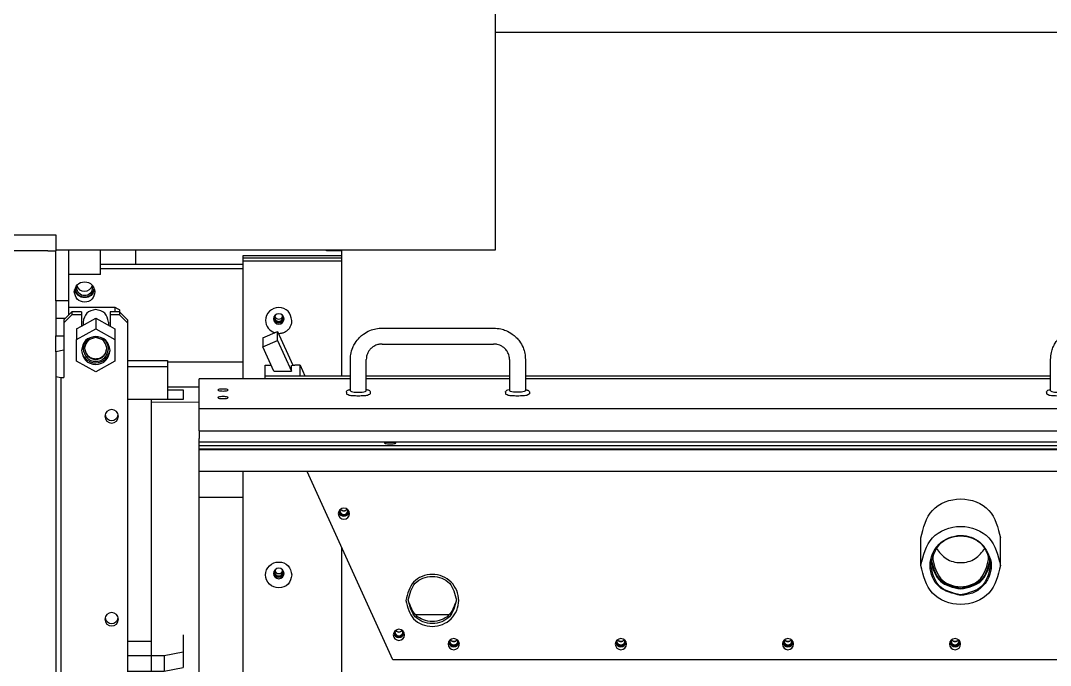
# Model space of a CAD drawing. Header units: millimetres. Extents: x -4653 to 8979, y -13943 to 4840.
# Drawn here: x 4737 to 5384, y 1644 to 2049 of the extents above; entities that cross this region are included whole.
import ezdxf

# ---------------------------------------------------------------- set-up
doc = ezdxf.new("R2010")
doc.units = ezdxf.units.MM

# ---------------------------------------------------------------- blocks, each defined once
blk = doc.blocks.new('LAMIERA_INOX_Sp_1__518', base_point=(4291.72, 1549.5))
at = {"color": 7, "linetype": 'Continuous'}
blk.add_line((4849.22, 1749.5), (4876.72, 1749.5), dxfattribs=at)
blk = doc.blocks.new('TUBO_ASPIRAZIONE_A_SECCO_INOX_P32539N__519', base_point=(4261.72, 1519.5))
blk.add_blockref('LAMIERA_INOX_Sp_1__518', (4291.72, 1549.5))
blk = doc.blocks.new('GR_ASPIRAZIONE_POLVERI__521', base_point=(4261.72, 1519.5))
blk.add_blockref('TUBO_ASPIRAZIONE_A_SECCO_INOX_P32539N__519', (4261.72, 1519.5))
blk = doc.blocks.new('STAFFA_SUPERIORE_SOSTEGNO_PIANALE_R0588N00', base_point=(4767.22, 1875.44))
at = {"color": 7, "linetype": 'Continuous'}
for p, q in [((4767.22, 1896.16), (4767.22, 1904.86)), ((4787.22, 1889.58), (4787.22, 1904.86)), ((4767.22, 1893.31), (4767.22, 1896.16)), ((4767.22, 1889.58), (4767.22, 1893.31)), ((4787.22, 1889.58), (4767.22, 1889.58))]:
    blk.add_line(p, q, dxfattribs=at)
for centre, radius, start, end in [((4777.22, 1881.44), 6, 183.48582, 270), ((4777.19, 1881.34), 5.1, 164.067, 177.05189), ((4777.22, 1881.6), 5.12, 180, 270), ((4777.22, 1884.12), 5.13, 195.60836, 270), ((4777.22, 1884.12), 5.12, 270, 344.39164), ((4777.22, 1881.6), 5.12, 270, 0), ((4777.22, 1881.44), 6, 270, 356.51418), ((4777.26, 1881.34), 5.1, 2.94811, 15.933)]:
    blk.add_arc(centre, radius, start, end, dxfattribs=at)
blk = doc.blocks.new('PIATTO_POLIZENE_100x10_L_565', base_point=(5488.72, 1343.26))
at = {"color": 7, "linetype": 'Continuous'}
for p, q in [((5511.72, 1899.88), (5488.72, 1899.88)), ((5511.72, 1897.98), (5488.72, 1897.98)), ((5488.72, 1343.26), (5513.34, 1343.26))]:
    blk.add_line(p, q, dxfattribs=at)
blk = doc.blocks.new('PIATTO_POLIZENE_100x10_L_565_1__524', base_point=(4876.72, 1343.26))
at = {"color": 7, "linetype": 'Continuous'}
for p, q in [((4876.72, 1899.88), (4876.72, 1897.98)), ((4938.72, 1899.88), (4876.72, 1899.88)), ((4876.72, 1897.98), (4876.72, 1824.03)), ((4938.72, 1897.98), (4876.72, 1897.98)), ((4876.72, 1765.77), (4876.72, 1482.66)), ((4876.72, 1424.41), (4876.72, 1345.15)), ((4876.72, 1345.15), (4876.72, 1343.26)), ((4876.72, 1343.26), (4938.72, 1343.26))]:
    blk.add_line(p, q, dxfattribs=at)
for centre, start, end in [((4899.22, 1861.62), 0, 180), ((4899.22, 1861.62), 180, 0), ((4899.22, 1862.57), 188.26943, 351.73057), ((4899.22, 1701.58), 0, 180), ((4899.22, 1702.53), 188.26943, 351.73057), ((4899.22, 1701.58), 180, 0), ((4899.22, 1541.55), 0, 180), ((4899.22, 1541.55), 180, 0), ((4899.22, 1542.5), 188.26943, 351.73057), ((4899.22, 1381.51), 0, 180), ((4899.22, 1381.51), 180, 0), ((4899.22, 1382.46), 188.26943, 351.73057)]:
    blk.add_arc(centre, 3.3, start, end, dxfattribs=at)
for points in [[(4907.52, 1860.67), (4905.09, 1866.43), (4899.22, 1868.82), (4893.35, 1866.43), (4890.92, 1860.67), (4892.55, 1855.83), (4896.68, 1852.91)], [(4898.96, 1852.53), (4899.06, 1852.52), (4899.22, 1852.52), (4901.43, 1852.81), (4903.41, 1853.63), (4905.09, 1854.91), (4906.39, 1856.56), (4907.23, 1858.51), (4907.52, 1860.67)], [(4907.52, 1700.64), (4905.09, 1706.4), (4899.22, 1708.78), (4893.35, 1706.4), (4890.92, 1700.64), (4893.35, 1694.87), (4899.22, 1692.49), (4905.09, 1694.87), (4907.52, 1700.64)], [(4907.52, 1540.6), (4905.09, 1546.36), (4899.22, 1548.75), (4893.35, 1546.36), (4890.92, 1540.6), (4893.35, 1534.84), (4899.22, 1532.45), (4905.09, 1534.84), (4907.52, 1540.6)], [(4907.52, 1380.56), (4905.09, 1386.33), (4899.22, 1388.71), (4893.35, 1386.33), (4890.92, 1380.56), (4893.35, 1374.8), (4899.22, 1372.42), (4905.09, 1374.8), (4907.52, 1380.56)]]:
    blk.add_spline(points, degree=3, dxfattribs=at)
blk = doc.blocks.new('RIVESTIMENTO_IN_POLIZENE_PIANALE_VERTICALE__525', base_point=(4876.72, 1343.26))
for name, p in [('PIATTO_POLIZENE_100x10_L_565_1__524', (4876.72, 1343.26)), ('PIATTO_POLIZENE_100x10_L_565', (5488.72, 1343.26))]:
    blk.add_blockref(name, p)
blk = doc.blocks.new('LAMINATO_Fe_60x15_L_140_3', base_point=(4767.22, 1834.41))
at = {"color": 7, "linetype": 'Continuous'}
for p, q in [((4787.22, 1896.16), (4876.72, 1896.16)), ((4767.22, 1873), (4767.22, 1889.58)), ((4787.22, 1893.31), (4876.72, 1893.31)), ((4876.72, 1834.41), (4829.22, 1834.41))]:
    blk.add_line(p, q, dxfattribs=at)
for points in [[(4770.72, 1878.59), (4772.63, 1883.1), (4777.22, 1884.97), (4781.82, 1883.1), (4783.72, 1878.59)], [(4783.72, 1878.59), (4781.82, 1874.08), (4777.22, 1872.21), (4772.63, 1874.08), (4770.72, 1878.59)], [(4783.56, 1880.01), (4781.3, 1876.47), (4777.22, 1875.05), (4773.14, 1876.47), (4770.88, 1880.01)]]:
    blk.add_spline(points, degree=3, dxfattribs=at)
blk = doc.blocks.new('LAMIERA_Fe_Sp_8_Dim_100X565_1', base_point=(4876.72, 1379.46))
at = {"color": 7, "linetype": 'Continuous'}
for p, q in [((4876.72, 1901.4), (4876.72, 1899.88)), ((4938.72, 1901.4), (4876.72, 1901.4)), ((4938.72, 1899.88), (4876.72, 1899.88))]:
    blk.add_line(p, q, dxfattribs=at)
for centre, radius, start, end in [((4899.26, 1862.65), 2.53, 137.46337, 179.70188), ((4899.19, 1862.65), 2.53, 0.29812, 42.53663), ((4899.22, 1862.57), 3, 170.00139, 0), ((4899.22, 1862.57), 2.5, 177.82549, 2.17451), ((4899.22, 1863.99), 2.5, 195.41417, 344.58583), ((4899.22, 1862.57), 3, 0, 9.99861), ((4899.22, 1702.53), 3, 170.00139, 0), ((4899.26, 1702.62), 2.53, 137.46337, 179.70188), ((4899.22, 1702.53), 2.5, 177.82549, 2.17451), ((4899.22, 1703.96), 2.5, 195.41417, 344.58583), ((4899.19, 1702.62), 2.53, 0.29812, 42.53663), ((4899.22, 1702.53), 3, 0, 9.99861), ((4899.22, 1542.5), 3, 170.00139, 0), ((4899.26, 1542.58), 2.53, 137.46337, 179.70188), ((4899.22, 1542.5), 2.5, 177.82549, 2.17451), ((4899.22, 1543.92), 2.5, 195.41417, 344.58583), ((4899.19, 1542.58), 2.53, 0.29812, 42.53663), ((4899.22, 1542.5), 3, 0, 9.99861), ((4899.22, 1382.46), 3, 170.00139, 0), ((4899.26, 1382.54), 2.53, 137.46337, 179.70188), ((4899.22, 1382.46), 2.5, 177.82549, 2.17451), ((4899.22, 1383.89), 2.5, 195.41417, 344.58583), ((4899.19, 1382.54), 2.53, 0.29812, 42.53663), ((4899.22, 1382.46), 3, 360, 9.99861)]:
    blk.add_arc(centre, radius, start, end, dxfattribs=at)
blk = doc.blocks.new('PIANALE_RACLE__527', base_point=(4767.22, 1368.04))
for name, p in [('LAMINATO_Fe_60x15_L_140_3', (4767.22, 1834.41)), ('LAMIERA_Fe_Sp_8_Dim_100X565_1', (4876.72, 1379.46))]:
    blk.add_blockref(name, p)
blk = doc.blocks.new('GR__PIANALE_CON_POLIZENE_RACLE_GS4_SINT__528', base_point=(4767.22, 1343.26))
for name, p in [('PIANALE_RACLE__527', (4767.22, 1368.04)), ('RIVESTIMENTO_IN_POLIZENE_PIANALE_VERTICALE__525', (4876.72, 1343.26))]:
    blk.add_blockref(name, p)
blk = doc.blocks.new('GR_PIANALE_RACLE_GS4_SINT__530', base_point=(4767.22, 1244.5))
for name, p in [('STAFFA_SUPERIORE_SOSTEGNO_PIANALE_R0588N00', (4767.22, 1875.44)), ('GR__PIANALE_CON_POLIZENE_RACLE_GS4_SINT__528', (4767.22, 1343.26))]:
    blk.add_blockref(name, p)
blk = doc.blocks.new('NASTRO_E10_H_0_P2_TRSPAR_SV_6240x550_P2187N00_1__542', base_point=(4938.72, 1244.5))
at = {"color": 7, "linetype": 'Continuous'}
for p, q in [((5035.22, 2042), (5393.22, 2042)), ((5488.72, 1929.5), (5488.72, 1849.72)), ((4938.72, 1904.86), (4938.72, 1825.93)), ((4938.72, 1718.18), (4938.72, 1597.47)), ((5488.72, 1693.92), (5488.72, 1597.47)), ((4938.72, 1424.41), (4938.72, 1244.5)), ((5488.72, 1424.41), (5488.72, 1244.5))]:
    blk.add_line(p, q, dxfattribs=at)
blk = doc.blocks.new('GR_TRASMISSIONE_TAPPETO__549', base_point=(4764.22, 1244.5))
blk.add_blockref('NASTRO_E10_H_0_P2_TRSPAR_SV_6240x550_P2187N00_1__542', (4938.72, 1244.5))
blk = doc.blocks.new('PIATTO_Fe_30x10_L100__559', base_point=(4699.22, 1814.5))
at = {"color": 7, "linetype": 'Continuous'}
for p, q in [((4699.22, 1914.5), (4709.22, 1914.5)), ((4699.22, 1914.5), (4699.22, 1814.5)), ((4699.22, 1814.5), (4701.22, 1814.5)), ((4701.22, 1814.5), (4709.22, 1814.5))]:
    blk.add_line(p, q, dxfattribs=at)
blk = doc.blocks.new('LAMIERA_Fe_Sp_2_SV_730x590__560', base_point=(4697.22, 1814.5))
at = {"color": 7, "linetype": 'Continuous'}
for p, q in [((4697.22, 2065.5), (4699.22, 2065.5)), ((4697.22, 1998.11), (4697.22, 2065.5)), ((4699.22, 2065.5), (4699.72, 2065.5)), ((4699.22, 2065.5), (4699.22, 1998.11)), ((4699.72, 2065.5), (4701.22, 2065.5)), ((4699.72, 1916.46), (4699.72, 2065.5)), ((4701.22, 2067.5), (4701.22, 2069.5)), ((4701.22, 2069.5), (5010.72, 2069.5)), ((4701.22, 2067.5), (4701.22, 2065.5)), ((5010.72, 2067.5), (5010.72, 2069.5)), ((5010.72, 2065.5), (5010.72, 2067.5)), ((5010.72, 2065.5), (5018.22, 2065.5)), ((5011.24, 2067.43), (5011.76, 2069.36)), ((5018.22, 2065.5), (5011.24, 2067.43)), ((5035.4, 2063.03), (5011.76, 2069.36)), ((5034.88, 2061.1), (5018.22, 2065.5)), ((5035.4, 2063.03), (5034.88, 2061.1)), ((5035.22, 2060.94), (5034.88, 2061.1)), ((5035.22, 2060.94), (5035.22, 1904.86)), ((4699.22, 1998.11), (4697.22, 1998.11)), ((4697.22, 1998.11), (4697.22, 1914.5)), ((4699.22, 1998.11), (4699.22, 1914.5)), ((4699.72, 1916.46), (4721.22, 1916.46)), ((4721.22, 1916.46), (4721.22, 1914.5)), ((4697.22, 1914.5), (4699.22, 1914.5)), ((4697.22, 1914.5), (4697.22, 1814.5)), ((4699.22, 1914.5), (4699.22, 1814.5)), ((5035.22, 1904.86), (4759.22, 1904.86)), ((4697.22, 1814.5), (4699.22, 1814.5))]:
    blk.add_line(p, q, dxfattribs=at)
for centre, radius, start, end in [((4701.22, 2065.5), 4, 90, 180), ((4701.22, 2065.5), 2, 90, 180), ((5010.72, 2065.5), 4, 75, 90), ((5010.72, 2065.5), 2, 75, 90)]:
    blk.add_arc(centre, radius, start, end, dxfattribs=at)
blk = doc.blocks.new('CARTER_DX_LATO_MOTORIZ_USCITA_RULLO_SUP___561', base_point=(4697.22, 1814.5))
for name, p in [('LAMIERA_Fe_Sp_2_SV_730x590__560', (4697.22, 1814.5)), ('PIATTO_Fe_30x10_L100__559', (4699.22, 1814.5))]:
    blk.add_blockref(name, p)
blk = doc.blocks.new('ASSIEME_CARTERAT_TELAIO_DX_GS4_SINT___566', base_point=(4697.22, 1254.5))
blk.add_blockref('CARTER_DX_LATO_MOTORIZ_USCITA_RULLO_SUP___561', (4697.22, 1814.5))
blk = doc.blocks.new('TUBOLARE_Fe_100x50x3_L2157', base_point=(4809.22, 1896.16))
at = {"color": 7, "linetype": 'Continuous'}
blk.add_line((4809.22, 1904.86), (4809.22, 1896.16), dxfattribs=at)
blk = doc.blocks.new('TUBOLARE_Fe_100x50x3_L_90_1', base_point=(4809.22, 1896.16))
at = {"color": 7, "linetype": 'Continuous'}
blk.add_line((4809.22, 1904.86), (4809.22, 1896.16), dxfattribs=at)
blk = doc.blocks.new('TRAF_TO_Fe_50x10_L_50_1__570', base_point=(4709.22, 1904.5))
at = {"color": 7, "linetype": 'Continuous'}
for p, q in [((4709.22, 1904.5), (4709.22, 1914.5)), ((4709.22, 1914.5), (4759.22, 1914.5)), ((4759.22, 1914.5), (4759.22, 1904.5)), ((4709.22, 1904.5), (4714.22, 1904.5)), ((4716.72, 1904.5), (4714.22, 1904.5)), ((4751.72, 1904.5), (4716.72, 1904.5)), ((4754.22, 1904.5), (4751.72, 1904.5)), ((4754.22, 1904.5), (4759.22, 1904.5))]:
    blk.add_line(p, q, dxfattribs=at)
blk = doc.blocks.new('TUBOLARE_Fe_50x50x3_L660__573', base_point=(4709.22, 1194.5))
at = {"color": 7, "linetype": 'Continuous'}
for p, q in [((4709.22, 1904.5), (4714.22, 1904.5)), ((4709.22, 1904.5), (4709.22, 1814.5)), ((4716.72, 1904.5), (4714.22, 1904.5)), ((4751.72, 1904.5), (4716.72, 1904.5)), ((4754.22, 1904.5), (4751.72, 1904.5)), ((4754.22, 1904.5), (4759.22, 1904.5)), ((4759.22, 1873), (4759.22, 1904.5)), ((4759.22, 1873), (4759.22, 1867.66)), ((4759.22, 1867.66), (4759.22, 1867.34)), ((4759.22, 1867.34), (4759.22, 1862)), ((4759.22, 1862), (4759.22, 1856.66)), ((4759.22, 1856.66), (4759.22, 1856.34)), ((4759.22, 1856.34), (4759.22, 1851)), ((4759.22, 1840.97), (4759.22, 1851)), ((4759.22, 1840.97), (4759.22, 1825.4)), ((4759.22, 1825.4), (4759.22, 1819.5)), ((4759.22, 1819.5), (4759.22, 1814.5)), ((4709.22, 1814.5), (4709.22, 1657)), ((4759.22, 1814.5), (4759.22, 1604.49)), ((4709.22, 1607), (4709.22, 1344.5)), ((4759.22, 1604.49), (4759.22, 1573.5)), ((4759.22, 1573.5), (4759.22, 1568.16)), ((4759.22, 1568.16), (4759.22, 1567.84)), ((4759.22, 1567.84), (4759.22, 1562.5)), ((4759.22, 1562.5), (4759.22, 1557.16)), ((4759.22, 1557.16), (4759.22, 1556.84)), ((4759.22, 1556.84), (4759.22, 1551.5)), ((4759.22, 1551.5), (4759.22, 1549.5)), ((4759.22, 1549.5), (4759.22, 1544.5)), ((4759.22, 1544.5), (4759.22, 1538.47)), ((4759.22, 1538.47), (4759.22, 1522.9)), ((4759.22, 1522.9), (4759.22, 1504.5)), ((4759.22, 1504.5), (4759.22, 1449.5)), ((4759.22, 1449.5), (4759.22, 1334.5)), ((4759.22, 1301.99), (4759.22, 1334.5)), ((4759.22, 1244.5), (4759.22, 1301.99)), ((4754.22, 1239.5), (4759.22, 1244.5)), ((4754.22, 1239.5), (4714.22, 1199.5)), ((4709.22, 1194.5), (4714.22, 1199.5))]:
    blk.add_line(p, q, dxfattribs=at)
blk = doc.blocks.new('TRAF_TO_Fe_60x10_L_100_3', base_point=(4929.22, 1904.5))
at = {"color": 7, "linetype": 'Continuous'}
for p, q in [((4929.22, 1904.5), (4929.22, 1904.86)), ((4938.72, 1904.5), (4929.22, 1904.5))]:
    blk.add_line(p, q, dxfattribs=at)
blk = doc.blocks.new('RBTESALDA001059_TELAIO_DX_TRASPORTO_GS4_SINT_1__583', base_point=(4699.22, 1174.5))
for name, p in [('TRAF_TO_Fe_50x10_L_50_1__570', (4709.22, 1904.5)), ('TUBOLARE_Fe_50x50x3_L660__573', (4709.22, 1194.5)), ('TUBOLARE_Fe_100x50x3_L2157', (4809.22, 1896.16)), ('TUBOLARE_Fe_100x50x3_L_90_1', (4809.22, 1896.16)), ('TRAF_TO_Fe_60x10_L_100_3', (4929.22, 1904.5))]:
    blk.add_blockref(name, p)
blk = doc.blocks.new('FIT_GR_TELAIO_DX_GS4_SINT_130047_MAURI__584', base_point=(3829.72, 1132))
for name, p in [('ASSIEME_CARTERAT_TELAIO_DX_GS4_SINT___566', (4697.22, 1254.5)), ('RBTESALDA001059_TELAIO_DX_TRASPORTO_GS4_SINT_1__583', (4699.22, 1174.5))]:
    blk.add_blockref(name, p)
blk = doc.blocks.new('PERNO_PER_SISTEMA_BLOCCAGGIO_RACLE_R0351N00_1__591', base_point=(4759.22, 1851))
at = {"color": 7, "linetype": 'Continuous'}
for p, q in [((4767.22, 1873), (4759.22, 1873)), ((4767.22, 1869), (4767.22, 1873)), ((4767.22, 1867.66), (4767.22, 1869)), ((4767.22, 1869), (4796.23, 1869)), ((4767.22, 1867.34), (4767.22, 1867.66)), ((4767.22, 1864.04), (4767.22, 1867.34)), ((4796.23, 1869), (4796.23, 1866)), ((4799.22, 1867.27), (4799.22, 1866)), ((4765.14, 1862), (4759.22, 1862)), ((4759.22, 1851), (4764.22, 1851))]:
    blk.add_line(p, q, dxfattribs=at)
blk.add_spline([(4796.23, 1869), (4796.97, 1868.57), (4797.72, 1868.13), (4798.47, 1867.7), (4799.22, 1867.27)], degree=3, dxfattribs=at)
blk = doc.blocks.new('BARRA_FILETTATA_ZINC__M16_L_85__592', base_point=(4776.22, 1836.62))
at = {"color": 7, "linetype": 'Continuous'}
for p, q in [((4776.22, 1859.62), (4776.22, 1857.6)), ((4792.22, 1859.62), (4792.22, 1857.6)), ((4777.22, 1843.49), (4777.22, 1843.02)), ((4791.22, 1843.02), (4791.22, 1843.49))]:
    blk.add_line(p, q, dxfattribs=at)
for points in [[(4784.22, 1867.47), (4778.57, 1865.17), (4776.22, 1859.62)], [(4792.22, 1859.62), (4789.88, 1865.17), (4784.22, 1867.47)], [(4776.22, 1843.68), (4776.23, 1843.26), (4776.22, 1842.84)], [(4777.22, 1843.02), (4778.33, 1839.77), (4780.82, 1837.48), (4784.22, 1836.62), (4785.76, 1836.78), (4787.22, 1837.25)], [(4787.22, 1837.25), (4789.98, 1839.56), (4791.22, 1843.02)], [(4792.22, 1842.84), (4792.22, 1843.26), (4792.22, 1843.68)]]:
    blk.add_spline(points, degree=3, dxfattribs=at)
blk = doc.blocks.new('TIRANTE_REGOLAZIONE_RACLE_PRINCIPALE__593', base_point=(4776.22, 1836.62))
blk.add_blockref('BARRA_FILETTATA_ZINC__M16_L_85__592', (4776.22, 1836.62))
blk = doc.blocks.new('ESAGONO_DI_MANOVRA_RACLA_PRINCIPALE__594', base_point=(4772.22, 1828.28))
at = {"color": 7, "linetype": 'Continuous'}
for p, q in [((4775.22, 1857.03), (4784.22, 1862.13)), ((4784.22, 1862.13), (4793.22, 1857.03)), ((4784.22, 1862.13), (4784.22, 1855.49)), ((4772.22, 1855.33), (4775.22, 1857.03)), ((4772.22, 1848.68), (4784.22, 1855.49)), ((4772.22, 1855.33), (4772.22, 1848.68)), ((4784.22, 1855.49), (4796.22, 1848.68)), ((4793.22, 1857.03), (4796.22, 1855.33)), ((4796.22, 1855.33), (4796.22, 1848.68)), ((4772.22, 1835.08), (4772.22, 1848.68)), ((4796.22, 1848.68), (4796.22, 1835.08)), ((4777.22, 1843.49), (4777.22, 1843.02)), ((4791.22, 1843.02), (4791.22, 1843.49)), ((4784.22, 1828.28), (4772.22, 1835.08)), ((4796.22, 1835.08), (4784.22, 1828.28))]:
    blk.add_line(p, q, dxfattribs=at)
for points in [[(4784.22, 1850.69), (4777.86, 1848.12), (4775.22, 1841.88)], [(4784.22, 1850.69), (4778.85, 1848.66), (4776.22, 1843.68)], [(4784.22, 1849.89), (4779.43, 1848.03), (4777.22, 1843.49)], [(4792.22, 1843.68), (4789.59, 1848.66), (4784.22, 1850.69)], [(4793.22, 1841.88), (4790.58, 1848.12), (4784.22, 1850.69)], [(4791.22, 1843.49), (4789.01, 1848.03), (4784.22, 1849.89)], [(4775.22, 1841.88), (4776.54, 1838.23), (4779.22, 1835.58)], [(4775.22, 1841.88), (4777.86, 1835.63), (4784.22, 1833.05), (4790.58, 1835.63), (4793.22, 1841.88)], [(4776.22, 1843.68), (4776.23, 1843.26), (4776.22, 1842.83)], [(4776.22, 1842.83), (4778.57, 1837.28), (4784.22, 1834.98), (4789.88, 1837.28), (4792.22, 1842.84)], [(4777.22, 1843.02), (4778.33, 1839.77), (4780.82, 1837.48), (4784.22, 1836.62), (4785.76, 1836.78), (4787.22, 1837.25)], [(4777.22, 1843.02), (4779.27, 1838.16), (4784.22, 1836.15), (4789.17, 1838.16), (4791.22, 1843.02)], [(4779.22, 1835.58), (4781.56, 1834.4), (4784.22, 1833.99), (4790.26, 1836.28), (4793.22, 1841.88)], [(4787.22, 1837.25), (4789.98, 1839.56), (4791.22, 1843.02)], [(4792.22, 1842.84), (4792.22, 1843.26), (4792.22, 1843.68)]]:
    blk.add_spline(points, degree=3, dxfattribs=at)
blk = doc.blocks.new('PIATTO_REGOLAZIONE_RACLE_R0348N00_1__619', base_point=(4804.22, 1659.02))
at = {"color": 7, "linetype": 'Continuous'}
for p, q in [((4804.22, 1835.58), (4829.22, 1835.58)), ((4804.22, 1831.78), (4829.22, 1831.78)), ((4829.22, 1835.58), (4829.22, 1831.78)), ((4829.22, 1831.78), (4829.22, 1811.2)), ((4804.22, 1811.2), (4829.22, 1811.2)), ((4829.22, 1811.2), (4829.22, 1811.01)), ((4804.22, 1659.02), (4819.22, 1659.02))]:
    blk.add_line(p, q, dxfattribs=at)
blk = doc.blocks.new('TRAF_TO_Fe_90x50_L_268__620', base_point=(4759.22, 1603.93))
at = {"color": 7, "linetype": 'Continuous'}
for p, q in [((4769.22, 1866), (4764.22, 1861.09)), ((4769.22, 1864.11), (4764.22, 1859.2)), ((4775.22, 1866), (4769.22, 1866)), ((4769.22, 1866), (4769.22, 1864.11)), ((4775.22, 1864.11), (4769.22, 1864.11)), ((4775.22, 1866), (4775.22, 1864.11)), ((4775.22, 1864.11), (4775.22, 1857.03)), ((4799.22, 1866), (4793.22, 1866)), ((4793.22, 1866), (4793.22, 1864.11)), ((4799.22, 1864.11), (4793.22, 1864.11)), ((4793.22, 1864.11), (4793.22, 1857.03)), ((4799.22, 1866), (4804.22, 1861.09)), ((4799.22, 1866), (4799.22, 1864.11)), ((4799.22, 1864.11), (4804.22, 1859.2)), ((4764.22, 1861.09), (4764.22, 1859.2)), ((4764.22, 1859.2), (4764.22, 1841.92)), ((4804.22, 1861.09), (4804.22, 1859.2)), ((4804.22, 1859.2), (4804.22, 1814.5)), ((4764.22, 1841.92), (4759.22, 1840.97)), ((4764.22, 1841.92), (4764.22, 1824.83)), ((4759.22, 1825.4), (4762.22, 1824.83)), ((4762.22, 1824.83), (4764.22, 1824.83)), ((4762.22, 1824.83), (4762.22, 1603.93)), ((4804.22, 1814.5), (4804.22, 1663.29)), ((4804.22, 1663.29), (4804.22, 1638.29)), ((4804.22, 1638.29), (4779.22, 1638.29)), ((4779.22, 1638.29), (4779.22, 1603.93)), ((4759.22, 1604.49), (4762.22, 1603.93)), ((4779.22, 1603.93), (4762.22, 1603.93))]:
    blk.add_line(p, q, dxfattribs=at)
for centre, start, end in [((4794.22, 1800.43), 0, 180), ((4794.22, 1800.43), 180, 270), ((4794.22, 1802.04), 190.94422, 270), ((4794.22, 1802.04), 270, 349.05578), ((4794.22, 1800.43), 270, 0), ((4794.22, 1672.79), 0, 180), ((4794.22, 1672.79), 180, 270), ((4794.22, 1674.41), 190.94422, 270), ((4794.22, 1674.41), 270, 349.05578), ((4794.22, 1672.79), 270, 0)]:
    blk.add_arc(centre, 4.25, start, end, dxfattribs=at)
blk = doc.blocks.new('TRAF_TO_Fe_60x10_L_80__621', base_point=(4804.22, 1640.19))
at = {"color": 7, "linetype": 'Continuous'}
for p, q in [((4839.22, 1662.92), (4839.22, 1652.28)), ((4827.22, 1650.01), (4839.22, 1652.28)), ((4839.22, 1652.28), (4839.22, 1642.47)), ((4804.22, 1650.01), (4827.22, 1650.01)), ((4827.22, 1650.01), (4827.22, 1640.19)), ((4804.22, 1640.19), (4827.22, 1640.19)), ((4827.22, 1640.19), (4839.22, 1642.47))]:
    blk.add_line(p, q, dxfattribs=at)
blk = doc.blocks.new('SUPPORTO_RACLA_RIBALTABILE_SX_R0349S10_1__622', base_point=(4759.22, 1603.93))
for name, p in [('TRAF_TO_Fe_90x50_L_268__620', (4759.22, 1603.93)), ('TRAF_TO_Fe_60x10_L_80__621', (4804.22, 1640.19))]:
    blk.add_blockref(name, p)
blk = doc.blocks.new('GUIDA_TUBOLARE_SUPPORTO_RACLA_PRINCIPALE_R27356N_1__623', base_point=(4819.22, 1632.57))
at = {"color": 7, "linetype": 'Continuous'}
for p, q in [((4849.22, 1818.79), (4829.22, 1818.79)), ((4829.22, 1817.08), (4839.22, 1817.08)), ((4839.22, 1817.08), (4839.22, 1811.01)), ((4839.22, 1811.01), (4819.22, 1811.01)), ((4819.22, 1809.3), (4819.22, 1811.01)), ((4819.22, 1809.3), (4849.22, 1809.4)), ((4819.22, 1640.36), (4819.22, 1809.3)), ((4849.22, 1791.3), (4849.22, 1786.34)), ((4849.22, 1784.26), (4849.22, 1786.34)), ((4849.22, 1632.57), (4849.22, 1765.77)), ((4819.22, 1632.57), (4819.22, 1640.19)), ((4819.22, 1632.57), (4849.22, 1632.57))]:
    blk.add_line(p, q, dxfattribs=at)
blk = doc.blocks.new('MANIGLIA_CROMATA_ELESA_GN_26_511_3__626', base_point=(5381.72, 1813.11))
at = {"color": 7, "linetype": 'Continuous'}
for p, q in [((5404.22, 1855.86), (5474.22, 1855.86)), ((5404.22, 1845.86), (5474.22, 1845.86)), ((5384.22, 1816.5), (5384.22, 1836.14)), ((5394.22, 1816.5), (5394.22, 1836.14)), ((5484.22, 1836.14), (5484.22, 1816.5)), ((5494.22, 1836.14), (5494.22, 1816.5)), ((5381.72, 1815.52), (5381.72, 1814.54)), ((5396.72, 1815.52), (5396.72, 1814.54)), ((5481.72, 1815.52), (5481.72, 1814.54)), ((5496.72, 1815.52), (5496.72, 1814.54))]:
    blk.add_line(p, q, dxfattribs=at)
for points in [[(5384.22, 1836.14), (5384.75, 1840.62), (5385.72, 1843.64), (5387.18, 1846.47), (5390.03, 1850.03), (5392.48, 1852.11), (5396.52, 1854.34), (5400.29, 1855.48), (5404.22, 1855.86)], [(5474.22, 1855.86), (5478.84, 1855.33), (5481.93, 1854.34), (5485.39, 1852.5), (5488.42, 1850.03), (5490.49, 1847.61), (5492.72, 1843.64), (5493.84, 1839.96), (5494.22, 1836.14)], [(5404.22, 1845.86), (5402.59, 1845.73), (5400.33, 1845.1), (5398.59, 1844.17), (5397.08, 1842.94), (5395.86, 1841.47), (5394.95, 1839.79), (5394.41, 1838), (5394.22, 1836.14)], [(5484.22, 1836.14), (5483.97, 1838.32), (5483.49, 1839.79), (5482.77, 1841.18), (5481.37, 1842.94), (5479.56, 1844.36), (5478.12, 1845.1), (5476.57, 1845.59), (5474.22, 1845.86)], [(5381.72, 1815.52), (5381.75, 1815.8), (5381.85, 1816.08), (5382.6, 1816.79), (5383.91, 1817.21)], [(5396.72, 1814.54), (5395.7, 1813.82), (5393.01, 1813.31), (5389.22, 1813.11), (5385.44, 1813.31), (5382.75, 1813.82), (5381.72, 1814.54)], [(5383.91, 1817.21), (5384.02, 1817.24), (5384.22, 1817.29)], [(5384.22, 1816.5), (5384.91, 1816.02), (5386.7, 1815.68), (5389.22, 1815.55), (5391.74, 1815.68), (5393.54, 1816.02), (5394.22, 1816.5)], [(5394.22, 1817.29), (5394.42, 1817.24), (5394.54, 1817.21)], [(5394.54, 1817.21), (5395.85, 1816.79), (5396.59, 1816.08), (5396.69, 1815.8), (5396.72, 1815.52)], [(5481.72, 1815.52), (5481.76, 1815.84), (5481.8, 1815.97), (5482.59, 1816.78), (5483.91, 1817.21)], [(5496.72, 1814.54), (5495.7, 1813.82), (5493.01, 1813.31), (5489.22, 1813.11), (5485.44, 1813.31), (5482.75, 1813.82), (5481.72, 1814.54)], [(5483.91, 1817.21), (5484.02, 1817.24), (5484.22, 1817.29)], [(5494.22, 1816.5), (5493.54, 1816.02), (5491.74, 1815.68), (5489.22, 1815.55), (5486.7, 1815.68), (5484.91, 1816.02), (5484.22, 1816.5)], [(5494.22, 1817.29), (5494.84, 1817.12), (5495.31, 1816.93)], [(5495.31, 1816.93), (5496.12, 1816.61), (5496.59, 1816.08), (5496.66, 1815.89), (5496.72, 1815.52)]]:
    blk.add_spline(points, degree=3, dxfattribs=at)
blk = doc.blocks.new('PROLUNGA_PER_GIUNTO_PORTA_GOMMA_R1495N00__627', base_point=(5302.72, 1682.06))
at = {"color": 7, "linetype": 'Continuous'}
for p, q in [((5302.72, 1706.61), (5302.72, 1723.89)), ((5352.72, 1706.61), (5352.72, 1723.89))]:
    blk.add_line(p, q, dxfattribs=at)
for points in [[(5302.72, 1723.89), (5310.05, 1741.24), (5327.72, 1748.43), (5345.4, 1741.24), (5352.72, 1723.89)], [(5302.72, 1706.61), (5310.05, 1723.96), (5327.72, 1731.15), (5345.4, 1723.96), (5352.72, 1706.61)], [(5327.72, 1687.76), (5314.15, 1693.28), (5308.52, 1706.61), (5314.15, 1719.94), (5327.72, 1725.46), (5339.96, 1721.13), (5346.57, 1710.34)], [(5308.87, 1706.68), (5314.4, 1719.76), (5327.72, 1725.18), (5341.05, 1719.76), (5346.57, 1706.68)], [(5310.82, 1714.87), (5310.37, 1712.68), (5310.22, 1710.41)], [(5312.35, 1717.38), (5318.66, 1710.89), (5327.72, 1708.41), (5336.78, 1710.89), (5343.09, 1717.38)], [(5345.22, 1710.41), (5345.07, 1712.68), (5344.62, 1714.87)], [(5308.96, 1708.51), (5315.03, 1696.66), (5327.72, 1691.83)], [(5309.22, 1710.41), (5314.64, 1697.56), (5327.72, 1692.24)], [(5310.22, 1710.41), (5315.35, 1698.26), (5327.72, 1693.22), (5340.09, 1698.26), (5345.22, 1710.41)], [(5327.72, 1692.24), (5340.8, 1697.56), (5346.22, 1710.41)], [(5346.57, 1710.34), (5346.83, 1708.5), (5346.92, 1706.61), (5345.41, 1699.27), (5341.3, 1693.28), (5335.19, 1689.24), (5327.72, 1687.76)], [(5327.72, 1691.83), (5340.41, 1696.66), (5346.48, 1708.51)], [(5352.72, 1706.61), (5345.4, 1689.26), (5327.72, 1682.06), (5310.05, 1689.26), (5302.72, 1706.61)], [(5327.72, 1688.17), (5314.4, 1693.59), (5308.87, 1706.68)], [(5346.57, 1706.68), (5341.05, 1693.59), (5327.72, 1688.17)]]:
    blk.add_spline(points, degree=3, dxfattribs=at)
blk = doc.blocks.new('ESTRUSO_BASE_SILICONE_SH_50_30x10_NERO_L_880__628', base_point=(4889.3, 1828.75))
at = {"color": 7, "linetype": 'Continuous'}
for p, q in [((4889.3, 1849.69), (4898.44, 1853.68)), ((4898.44, 1853.68), (4908.04, 1832.47)), ((4898.44, 1847.98), (4898.44, 1853.68)), ((4889.3, 1849.69), (4889.3, 1844)), ((4889.3, 1844), (4898.44, 1847.98)), ((4898.44, 1847.98), (4907.16, 1828.75)), ((4896.21, 1828.75), (4889.3, 1844))]:
    blk.add_line(p, q, dxfattribs=at)
blk = doc.blocks.new('PORTA_RACLA_LATERALE_DX_RACLA_PRINCIPALE_R29982D__629', base_point=(4890.72, 1661.86))
at = {"color": 7, "linetype": 'Continuous'}
for p, q in [((4890.72, 1825.93), (4890.74, 1832.54)), ((4890.74, 1832.54), (4894.02, 1832.54)), ((4907.16, 1828.75), (4907.16, 1832.16)), ((4912.63, 1832.54), (4909.34, 1832.54)), ((4912.63, 1832.54), (4915.63, 1825.93)), ((4912.63, 1825.9), (4912.63, 1832.54)), ((4890.72, 1825.93), (4912.63, 1825.9)), ((4896.21, 1828.75), (4907.16, 1828.75))]:
    blk.add_line(p, q, dxfattribs=at)
for centre, radius, start, end in [((4940.14, 1741.19), 3, 183.59269, 356.40731), ((4940.14, 1741.19), 2.5, 168.27135, 180), ((4940.14, 1741.19), 2.5, 180, 0), ((4940.14, 1743.37), 2.39, 213.1167, 326.8833), ((4940.14, 1743.56), 2.5, 216.76348, 323.23652), ((4940.14, 1741.19), 2.5, 0, 11.72865), ((4974.71, 1664.86), 3, 181.78299, 358.21701), ((4974.72, 1664.95), 2.51, 168.29808, 179.97327), ((4974.71, 1664.86), 2.5, 177.82549, 2.17451), ((4974.71, 1667.13), 2.39, 213.1167, 326.8833), ((4974.71, 1667.32), 2.5, 216.76348, 323.23652), ((4974.7, 1664.95), 2.51, 0.02673, 11.70192)]:
    blk.add_arc(centre, radius, start, end, dxfattribs=at)
for points in [[(4894.02, 1832.54), (4894.26, 1832.54), (4894.49, 1832.53)], [(4907.16, 1832.16), (4907.45, 1832.35), (4908.24, 1832.49), (4909.34, 1832.54)]]:
    blk.add_spline(points, degree=3, dxfattribs=at)
blk = doc.blocks.new('PORTA_RACLA_INFERIORE_PER_RACLA_PRINCIPALE_P32462N', base_point=(4985.26, 1656.02))
at = {"color": 7, "linetype": 'Continuous'}
for p, q in [((5006.18, 1675.48), (4985.26, 1675.48)), ((5447.59, 1675.48), (5421.86, 1675.48))]:
    blk.add_line(p, q, dxfattribs=at)
for centre, radius, start, end in [((5009.21, 1659.02), 3, 181.78299, 270), ((5009.22, 1659.11), 2.51, 168.29808, 179.97327), ((5009.16, 1659.07), 2.45, 178.90203, 271.09797), ((5009.07, 1661.55), 2.54, 219.84371, 273.20838), ((5009.21, 1661.3), 2.5, 213.23341, 270), ((5009.35, 1661.55), 2.54, 266.79162, 320.15629), ((5009.21, 1661.3), 2.5, 270, 326.76659), ((5009.26, 1659.07), 2.45, 268.90203, 1.09797), ((5009.21, 1659.02), 3, 270, 358.21701), ((5009.2, 1659.11), 2.51, 0.02673, 11.70192), ((5114.21, 1659.02), 3, 181.78299, 270), ((5114.22, 1659.11), 2.51, 168.29808, 179.97327), ((5114.16, 1659.07), 2.45, 178.90203, 271.09797), ((5114.07, 1661.55), 2.54, 219.84371, 273.20838), ((5114.21, 1661.3), 2.5, 213.23341, 270), ((5114.35, 1661.55), 2.54, 266.79162, 320.15629), ((5114.21, 1661.3), 2.5, 270, 326.76659), ((5114.26, 1659.07), 2.45, 268.90203, 1.09797), ((5114.21, 1659.02), 3, 270, 358.21701), ((5114.2, 1659.11), 2.51, 0.02673, 11.70192), ((5219.26, 1659.07), 3.05, 182.68113, 269.10186), ((5219.21, 1659.12), 2.5, 168.27135, 180), ((5219.21, 1659.12), 2.5, 180, 270), ((5219.1, 1661.54), 2.55, 219.13025, 272.45899), ((5219.21, 1661.3), 2.5, 213.23341, 270), ((5219.32, 1661.54), 2.55, 267.54101, 320.86975), ((5219.21, 1661.3), 2.5, 270, 326.76659), ((5219.21, 1659.12), 2.5, 270, 0), ((5219.16, 1659.07), 3.05, 270.89814, 357.31887), ((5219.21, 1659.12), 2.5, 0, 11.72865), ((5324.26, 1659.07), 3.05, 182.68113, 269.10186), ((5324.21, 1659.12), 2.5, 168.27135, 180), ((5324.21, 1659.12), 2.5, 180, 270), ((5324.1, 1661.54), 2.55, 219.13025, 272.45899), ((5324.21, 1661.3), 2.5, 213.23341, 270), ((5324.21, 1661.3), 2.5, 270, 326.76659), ((5324.32, 1661.54), 2.55, 267.54101, 320.86975), ((5324.21, 1659.12), 2.5, 270, 0), ((5324.16, 1659.07), 3.05, 270.89814, 357.31887), ((5324.21, 1659.12), 2.5, 0, 11.72865)]:
    blk.add_arc(centre, radius, start, end, dxfattribs=at)
blk = doc.blocks.new('MANIGLIA_CROMATA_ELESA_GN_26_511_2__630', base_point=(4941.72, 1813.11))
at = {"color": 7, "linetype": 'Continuous'}
for p, q in [((4964.22, 1855.86), (5034.22, 1855.86)), ((4964.22, 1845.86), (5034.22, 1845.86)), ((4944.22, 1816.5), (4944.22, 1836.14)), ((4954.22, 1816.5), (4954.22, 1836.14)), ((5044.22, 1836.14), (5044.22, 1816.5)), ((5054.22, 1836.14), (5054.22, 1816.5)), ((4941.72, 1815.52), (4941.72, 1814.54)), ((4956.72, 1815.52), (4956.72, 1814.54)), ((5041.72, 1815.52), (5041.72, 1814.54)), ((5056.72, 1815.52), (5056.72, 1814.54))]:
    blk.add_line(p, q, dxfattribs=at)
for points in [[(4944.22, 1836.14), (4944.48, 1839.29), (4945.72, 1843.64), (4947.18, 1846.47), (4950.03, 1850.03), (4952.48, 1852.11), (4956.52, 1854.34), (4960.29, 1855.48), (4964.22, 1855.86)], [(5034.22, 1855.86), (5038.84, 1855.33), (5041.93, 1854.34), (5045.96, 1852.11), (5048.42, 1850.03), (5050.49, 1847.61), (5052.72, 1843.64), (5053.84, 1839.96), (5054.22, 1836.14)], [(4964.22, 1845.86), (4962.59, 1845.73), (4960.33, 1845.1), (4958.89, 1844.36), (4957.08, 1842.94), (4955.86, 1841.47), (4954.95, 1839.79), (4954.35, 1837.68), (4954.22, 1836.14)], [(5044.22, 1836.14), (5043.97, 1838.32), (5043.49, 1839.79), (5042.39, 1841.74), (5041.37, 1842.94), (5039.85, 1844.17), (5038.12, 1845.1), (5036.57, 1845.59), (5034.22, 1845.86)], [(4941.72, 1815.52), (4941.74, 1815.75), (4941.85, 1816.08), (4942.28, 1816.59), (4942.97, 1816.96), (4943.91, 1817.21)], [(4956.72, 1814.54), (4955.7, 1813.82), (4953.01, 1813.31), (4949.22, 1813.11), (4945.44, 1813.31), (4942.75, 1813.82), (4941.72, 1814.54)], [(4943.91, 1817.21), (4944.02, 1817.24), (4944.22, 1817.29)], [(4944.22, 1816.5), (4944.91, 1816.02), (4946.7, 1815.68), (4949.22, 1815.55), (4951.74, 1815.68), (4953.54, 1816.02), (4954.22, 1816.5)], [(4954.22, 1817.29), (4954.42, 1817.24), (4954.54, 1817.21)], [(4954.54, 1817.21), (4955.47, 1816.96), (4956.16, 1816.59), (4956.59, 1816.08), (4956.7, 1815.75), (4956.72, 1815.52)], [(5041.72, 1815.52), (5041.75, 1815.8), (5041.85, 1816.08), (5042.6, 1816.79), (5043.91, 1817.21)], [(5056.72, 1814.54), (5055.7, 1813.82), (5053.01, 1813.31), (5049.22, 1813.11), (5045.44, 1813.31), (5042.75, 1813.82), (5041.72, 1814.54)], [(5043.91, 1817.21), (5044.02, 1817.24), (5044.22, 1817.29)], [(5054.22, 1816.5), (5053.54, 1816.02), (5051.74, 1815.68), (5049.22, 1815.55), (5046.7, 1815.68), (5044.91, 1816.02), (5044.22, 1816.5)], [(5054.22, 1817.29), (5054.84, 1817.12), (5055.31, 1816.93)], [(5055.31, 1816.93), (5056.12, 1816.61), (5056.59, 1816.08), (5056.7, 1815.75), (5056.72, 1815.52)]]:
    blk.add_spline(points, degree=3, dxfattribs=at)
blk = doc.blocks.new('TUBOLARE_SUPPORTO_RACLE__635', base_point=(4849.22, 1765.77))
at = {"color": 7, "linetype": 'Continuous'}
for p, q in [((4890.72, 1824.03), (4849.22, 1824.03)), ((4849.22, 1818.79), (4849.22, 1824.03)), ((4849.22, 1809.9), (4849.22, 1818.79)), ((4944.22, 1824.03), (4890.72, 1824.03)), ((5044.22, 1824.03), (4954.22, 1824.03)), ((5384.22, 1824.03), (5054.22, 1824.03)), ((4849.22, 1809.4), (4849.22, 1809.9)), ((4849.22, 1807.12), (4849.22, 1809.4)), ((4849.22, 1805.55), (4849.22, 1807.12)), ((4849.22, 1805.04), (4849.22, 1805.55)), ((4849.22, 1798.5), (4849.22, 1805.04)), ((5589.22, 1805.04), (4849.22, 1805.04)), ((4849.22, 1798.39), (4849.22, 1798.5)), ((4849.22, 1798.12), (4849.22, 1798.39)), ((4849.22, 1796.03), (4849.22, 1798.12)), ((4849.22, 1793.76), (4849.22, 1796.03)), ((4849.22, 1791.41), (4849.22, 1793.76)), ((4849.22, 1791.3), (4849.22, 1791.41)), ((4849.22, 1791.3), (4849.22, 1786.34)), ((4849.22, 1791.3), (5589.22, 1791.3)), ((4849.22, 1784.26), (4849.22, 1786.34)), ((4849.22, 1783.87), (4849.22, 1784.26)), ((4849.22, 1784.26), (4969.22, 1784.26)), ((4849.22, 1781.99), (4849.22, 1783.87)), ((4849.22, 1779.9), (4849.22, 1781.99)), ((4849.22, 1781.99), (5589.22, 1781.99)), ((4849.22, 1779.52), (4849.22, 1779.9)), ((4849.22, 1779.9), (5589.22, 1779.9)), ((4969.22, 1784.26), (5589.22, 1784.26)), ((4849.22, 1770.2), (4849.22, 1779.52)), ((4849.22, 1779.52), (5589.22, 1779.52)), ((4849.22, 1768.12), (4849.22, 1770.2)), ((4849.22, 1765.77), (4849.22, 1768.12)), ((5589.22, 1765.77), (4849.22, 1765.77))]:
    blk.add_line(p, q, dxfattribs=at)
for points in [[(4867.47, 1816.91), (4867.03, 1817.22), (4865.86, 1817.44), (4864.22, 1817.53), (4862.58, 1817.44), (4861.42, 1817.22), (4860.97, 1816.91)], [(4860.97, 1816.91), (4861.42, 1816.6), (4862.58, 1816.38), (4864.22, 1816.29), (4865.86, 1816.38), (4867.03, 1816.6), (4867.47, 1816.91)], [(4867.47, 1812.16), (4867.03, 1812.48), (4865.86, 1812.7), (4864.22, 1812.78), (4862.58, 1812.7), (4861.42, 1812.48), (4860.97, 1812.16)], [(4860.97, 1812.16), (4861.42, 1811.85), (4862.58, 1811.63), (4864.22, 1811.55), (4865.86, 1811.63), (4867.03, 1811.85), (4867.47, 1812.16)], [(4965.72, 1783.5), (4966.2, 1783.84), (4967.46, 1784.08), (4969.22, 1784.17), (4970.99, 1784.08), (4972.24, 1783.84), (4972.72, 1783.5)], [(4969.22, 1782.84), (4967.46, 1782.93), (4966.2, 1783.17), (4965.72, 1783.5)], [(4972.72, 1783.5), (4972.24, 1783.17), (4970.99, 1782.93), (4969.22, 1782.84)]]:
    blk.add_spline(points, degree=3, dxfattribs=at)
blk = doc.blocks.new('RACLA_PRINCIPALE_P32461N__639', base_point=(4890.72, 1647.3))
at = {"color": 7, "linetype": 'Continuous'}
for p, q in [((4890.72, 1825.93), (4912.63, 1825.9)), ((4890.72, 1824.03), (4890.72, 1825.93)), ((4912.63, 1825.9), (4944.22, 1825.93)), ((4954.22, 1825.93), (5044.22, 1825.93)), ((5054.22, 1825.93), (5384.22, 1825.93)), ((4944.22, 1824.03), (4890.72, 1824.03)), ((5044.22, 1824.03), (4954.22, 1824.03)), ((5384.22, 1824.03), (5054.22, 1824.03)), ((4970.86, 1647.3), (4917.14, 1765.77)), ((5405.59, 1647.3), (4970.86, 1647.3))]:
    blk.add_line(p, q, dxfattribs=at)
for centre, start, end in [((4940.14, 1739.2), 0, 180), ((4940.14, 1739.2), 180, 0), ((4940.14, 1741.09), 195.73681, 344.26319), ((4974.71, 1662.96), 0, 180), ((4974.71, 1664.86), 195.73681, 344.26319), ((4974.71, 1662.96), 180, 0), ((5009.21, 1657.12), 0, 180), ((5009.21, 1657.12), 180, 0), ((5009.21, 1659.02), 195.73681, 344.26319), ((5114.21, 1657.12), 0, 180), ((5114.21, 1657.12), 180, 0), ((5114.21, 1659.02), 195.73681, 344.26319), ((5219.21, 1657.12), 0, 180), ((5219.21, 1657.12), 180, 0), ((5219.21, 1659.02), 195.73681, 344.26319), ((5324.21, 1657.12), 0, 180), ((5324.21, 1657.12), 180, 0), ((5324.21, 1659.02), 195.73681, 344.26319)]:
    blk.add_arc(centre, 3.5, start, end, dxfattribs=at)
for points in [[(4979.1, 1684.61), (4983.97, 1696.15), (4995.72, 1700.94), (5007.48, 1696.15), (5012.35, 1684.61), (5007.48, 1673.07), (4995.72, 1668.29), (4983.97, 1673.07), (4979.1, 1684.61)], [(4980.58, 1684.89), (4985.02, 1695.41), (4995.72, 1699.76), (5006.43, 1695.41), (5010.87, 1684.89)], [(5010.87, 1684.89), (5006.43, 1674.38), (4995.72, 1670.02), (4985.02, 1674.38), (4980.58, 1684.89)], [(5010.87, 1684.89), (5005.98, 1675.29), (4995.72, 1671.36), (4985.47, 1675.29), (4980.58, 1684.89)]]:
    blk.add_spline(points, degree=3, dxfattribs=at)
blk = doc.blocks.new('FIT_GR_RACLA_PRINCIPALE__640', base_point=(4759.22, 1603.93))
for name, p in [('SUPPORTO_RACLA_RIBALTABILE_SX_R0349S10_1__622', (4759.22, 1603.93)), ('ESTRUSO_BASE_SILICONE_SH_50_30x10_NERO_L_880__628', (4889.3, 1828.75)), ('MANIGLIA_CROMATA_ELESA_GN_26_511_2__630', (4941.72, 1813.11)), ('MANIGLIA_CROMATA_ELESA_GN_26_511_3__626', (5381.72, 1813.11)), ('PIATTO_REGOLAZIONE_RACLE_R0348N00_1__619', (4804.22, 1659.02)), ('PORTA_RACLA_LATERALE_DX_RACLA_PRINCIPALE_R29982D__629', (4890.72, 1661.86)), ('RACLA_PRINCIPALE_P32461N__639', (4890.72, 1647.3)), ('GUIDA_TUBOLARE_SUPPORTO_RACLA_PRINCIPALE_R27356N_1__623', (4819.22, 1632.57)), ('TUBOLARE_SUPPORTO_RACLE__635', (4849.22, 1765.77)), ('PROLUNGA_PER_GIUNTO_PORTA_GOMMA_R1495N00__627', (5302.72, 1682.06)), ('PORTA_RACLA_INFERIORE_PER_RACLA_PRINCIPALE_P32462N', (4985.26, 1656.02))]:
    blk.add_blockref(name, p)
blk = doc.blocks.new('GR_RACLE_RULLIERA_MOBILE__641', base_point=(4759.22, 1132))
for name, p in [('PERNO_PER_SISTEMA_BLOCCAGGIO_RACLE_R0351N00_1__591', (4759.22, 1851)), ('FIT_GR_RACLA_PRINCIPALE__640', (4759.22, 1603.93)), ('TIRANTE_REGOLAZIONE_RACLE_PRINCIPALE__593', (4776.22, 1836.62)), ('ESAGONO_DI_MANOVRA_RACLA_PRINCIPALE__594', (4772.22, 1828.28))]:
    blk.add_blockref(name, p)
blk = doc.blocks.new('LEGMCS000183-4_18U11B_GS4_SYNTECH_DX_1__714', base_point=(3599.72, 1132))
for name, p in [('FIT_GR_TELAIO_DX_GS4_SINT_130047_MAURI__584', (3829.72, 1132)), ('GR_TRASMISSIONE_TAPPETO__549', (4764.22, 1244.5)), ('GR_PIANALE_RACLE_GS4_SINT__530', (4767.22, 1244.5)), ('GR_ASPIRAZIONE_POLVERI__521', (4261.72, 1519.5)), ('GR_RACLE_RULLIERA_MOBILE__641', (4759.22, 1132))]:
    blk.add_blockref(name, p)
blk = doc.blocks.new('Da_sinistra2', base_point=(4468, 1206))
blk.add_blockref('LEGMCS000183-4_18U11B_GS4_SYNTECH_DX_1__714', (3599.72, 1132))

msp = doc.modelspace()

# ---------------------------------------------------------------- block references
msp.add_blockref('Da_sinistra2', (4468, 1206))

doc.saveas('drawing.dxf')
